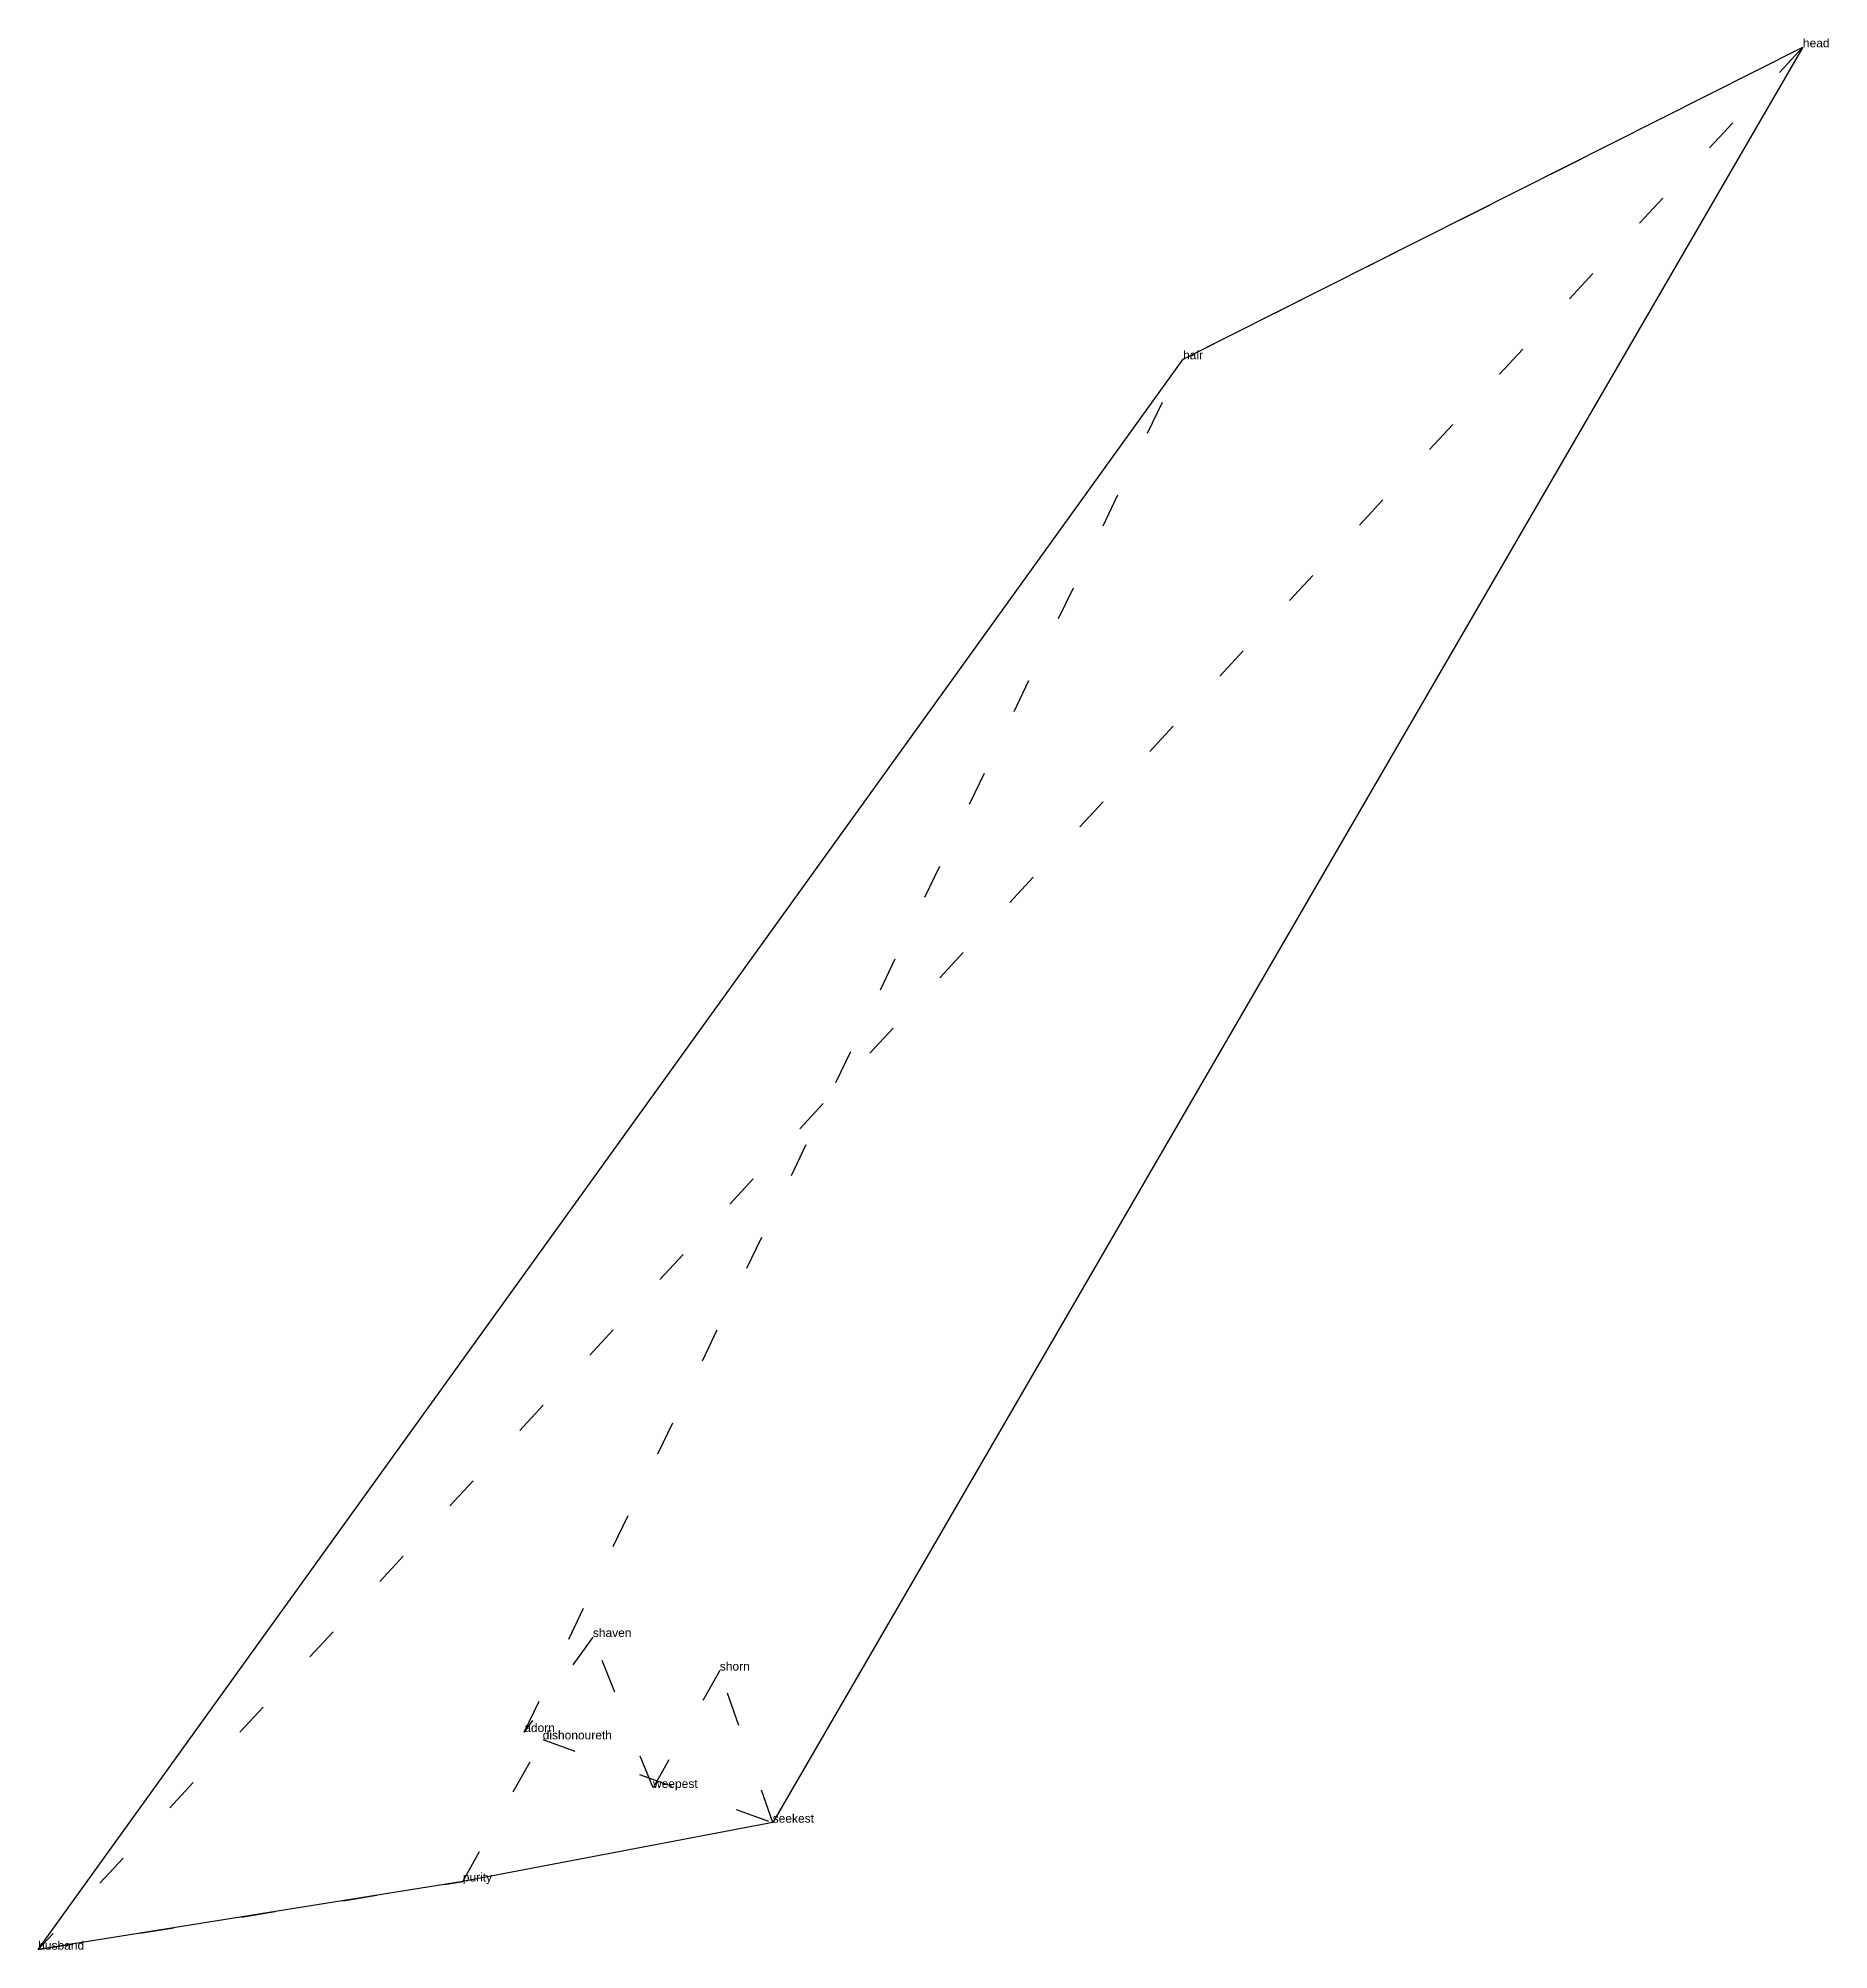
# Model space of a CAD drawing. Extents: x -3.79 to 1.43, y -1.39 to 4.18.
import ezdxf

# ---------------------------------------------------------------- set-up
doc = ezdxf.new("R2010")
doc.units = 0
doc.linetypes.add('DOT', pattern=[0.2, 0, -0.2])
doc.layers.add('TEXT', color=1, linetype='CONTINUOUS')
doc.styles.get("Standard").update_dxf_attribs({"font": 'arial.ttf'})

msp = doc.modelspace()

# ---------------------------------------------------------------- linework, layer by layer
at = {"layer": 'INTERNAL', "linetype": 'DOT'}
msp.add_polyline3d([(-2.5513, -1.1939, 0), (-2.3183, -0.7797, 0), (-1.6478, -1.0224, 0), (-1.8019, -0.5791, 0), (-1.9966, -0.9212, 0), (-2.172, -0.4814, 0), (-2.372, -0.7583, 0), (-0.4514, 3.2434, 0), (1.3556, 4.1529, 0), (-3.7889, -1.3927, 0), (-2.5513, -1.1939, 0)], close=True, dxfattribs=at)
at = {"layer": 'OUTLINE', "linetype": 'CONTINUOUS'}
msp.add_polyline3d([(-3.7889, -1.3927, 0), (-0.4514, 3.2434, 0), (1.3556, 4.1529, 0), (-1.6478, -1.0224, 0), (-2.5513, -1.1939, 0), (-3.7889, -1.3927, 0)], close=True, dxfattribs=at)

# ---------------------------------------------------------------- texts
at = {"layer": 'TEXT'}
for s, p in [('head', (1.3556, 4.1529)), ('hair', (-0.4514, 3.2434)), ('shaven', (-2.172, -0.4814)), ('shorn', (-1.8019, -0.5791)), ('adorn', (-2.372, -0.7583)), ('dishonoureth', (-2.3183, -0.7797)), ('weepest', (-1.9966, -0.9212)), ('seekest', (-1.6478, -1.0224)), ('purity', (-2.5513, -1.1939)), ('husband', (-3.7889, -1.3927))]:
    msp.add_text(s, height=0.025, dxfattribs=at).set_placement(p)

doc.saveas('drawing.dxf')
